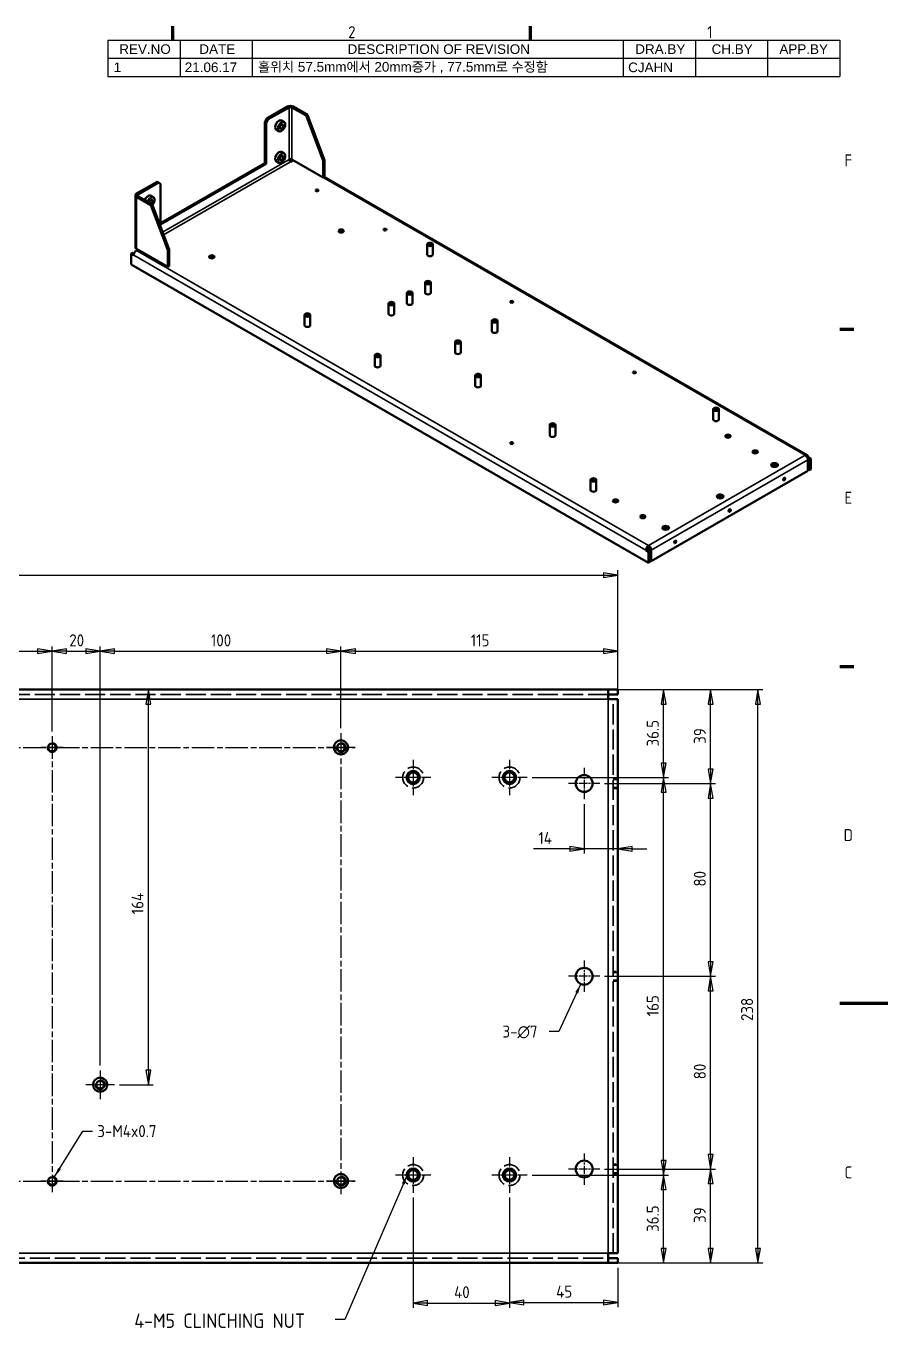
# Model space of a CAD drawing. Header units: millimetres. Extents: x 0 to 1188, y 0 to 840.
# Drawn here: x 830 to 1188, y 285 to 826 of the extents above; entities that cross this region are included whole.
import ezdxf

# ---------------------------------------------------------------- set-up
doc = ezdxf.new("R2010")
doc.units = ezdxf.units.MM
doc.header["$LTSCALE"] = 2
doc.linetypes.add('CHAIN', pattern=[0.3543, 0.2362, -0.0295, 0.0591, -0.0295])
doc.linetypes.add('DASHED', pattern=[0.2067, 0.1654, -0.0413])
doc.layers.get('0').update_dxf_attribs({"lineweight": 25})
for name, color, linetype, lineweight in [('가려진 것(ISO)', 5, 'DASHED', 35), ('가시적인 것(ISO)', 7, 'Continuous', 50), ('가시적인 좁은 것(ISO)', 1, 'Continuous', 35), ('경계(ISO)', 7, 'Continuous', 70), ('기호(ISO)', 7, 'Continuous', 25), ('중심 표식(ISO)', 1, 'Continuous', 25), ('중심선(ISO)', 1, 'Continuous', 25), ('치수(ISO)', 7, 'Continuous', 25)]:
    doc.layers.add(name, color=color, linetype=linetype, lineweight=lineweight)
doc.styles.add('ISO ProportionalPSTEK', font='isocp.shx')
doc.styles.add('주 문자 (JIS)', font='arial.ttf')
doc.dimstyles.new('PSTEK', dxfattribs={"dimscale": 2, "dimtxt": 2.5, "dimasz": 3, "dimexe": 1, "dimexo": 1, "dimgap": 1, "dimtad": 1, "dimrnd": 1e-08, "dimdsep": 46, "dimtxsty": 'ISO ProportionalPSTEK', "dimblk": 'Filled-1', "dimcen": 0.09, "dimdle": 10, "dimclrd": 3, "dimclre": 3, "dimclrt": 1, "dimadec": 1, "dimazin": 2, "dimtfac": 1, "dimtmove": 0, "dimatfit": 3, "dimfxl": 0, "dimtolj": 1, "dimlwd": -1, "dimlwe": -1, "dimarcsym": 0})
doc.dimstyles.new('PSTEK$7', dxfattribs={"dimscale": 2, "dimtxt": 2.5, "dimasz": 2, "dimexe": 1, "dimexo": 1, "dimgap": 1, "dimtad": 1, "dimrnd": 1e-08, "dimdsep": 46, "dimtxsty": 'ISO ProportionalPSTEK', "dimblk": 'Filled-1', "dimcen": 0.09, "dimdle": 10, "dimclrd": 3, "dimclre": 3, "dimclrt": 1, "dimadec": 1, "dimazin": 2, "dimtfac": 1, "dimtmove": 0, "dimatfit": 3, "dimfxl": 0, "dimtolj": 1, "dimlwd": -1, "dimlwe": -1, "dimarcsym": 0})

# ---------------------------------------------------------------- blocks, each defined once
blk = doc.blocks.new('경계 Default Border')
at = {"layer": '경계(ISO)'}
for p, q in [((445.5, 410), (445.5, 412.9)), ((519.75, 410), (519.75, 412.9)), ((584, 350), (586.9, 350)), ((584, 280), (586.9, 280))]:
    blk.add_line(p, q, dxfattribs=at)
at = {"layer": '경계(ISO)', "flags": 128}
blk.add_lwpolyline([(594, 210), (584, 210)], dxfattribs=at)
at = {"layer": '경계(ISO)', "color": 1, "char_height": 2.5, "attachment_point": 7, "style": 'ISO ProportionalPSTEK'}
for s, insert in [('2', (481.9, 410.38)), ('1', (556.45, 410.4)), ('F', (584.94, 383.75)), ('E', (584.94, 313.73)), ('D', (584.8, 243.73)), ('C', (584.94, 173.73))]:
    blk.add_mtext(s, dxfattribs=dict(at, insert=insert))
blk = doc.blocks.new('리비전 내역')
at = {"layer": '기호(ISO)'}
for p, q in [((432, 410), (584, 410)), ((432, 410), (432, 406.22)), ((447, 410), (447, 406.22)), ((462, 410), (462, 406.22)), ((539, 410), (539, 406.22)), ((554, 410), (554, 406.22)), ((569, 410), (569, 406.22)), ((584, 410), (584, 406.22)), ((432, 406.22), (584, 406.22)), ((432, 406.22), (432, 402.44)), ((447, 406.22), (447, 402.44)), ((462, 406.22), (462, 402.44)), ((539, 406.22), (539, 402.44)), ((554, 406.22), (554, 402.44)), ((569, 406.22), (569, 402.44)), ((584, 406.22), (584, 402.44)), ((432, 402.44), (584, 402.44))]:
    blk.add_line(p, q, dxfattribs=at)
at = {"layer": '기호(ISO)', "color": 7, "char_height": 2, "attachment_point": 7, "style": '주 문자 (JIS)'}
for s, insert in [('REV.NO', (434.37, 407.08)), ('DATE', (451, 407.11)), ('DESCRIPTION OF REVISION', (481.78, 407.08)), ('DRA.BY', (541.52, 407.11)), ('CH.BY', (557.38, 407.08)), ('APP.BY', (571.45, 407.11)), ('1', (433.21, 403.33)), ('21.06.17', (447.97, 403.31)), ('홀위치 57.5mm에서 20mm증가 , 77.5mm로 수정함', (463.16, 403.06)), ('CJAHN', (540.04, 403.3))]:
    blk.add_mtext(s, dxfattribs=dict(at, insert=insert))
blk = doc.blocks.new('Filled-1')
at = {"color": 0}
for p, q in [((0, 0), (-1, 0.167)), ((-1, 0.167), (-1, -0.167)), ((-1, 0), (0, 0)), ((-1, -0.167), (0, 0))]:
    blk.add_line(p, q, dxfattribs=at)
at = {"color": 0, "flags": 128}
blk.add_lwpolyline([(-1, -0.167), (0, 0)], dxfattribs=at)
at = {"color": 0}
blk.add_solid([(-1, -0.167), (0, 0), (-1, 0.167), (-1, -0.167)], dxfattribs=at)
blk = doc.blocks.new('*D20')
at = {"layer": 'Defpoints', "color": 0}
for p in [(840.82, 566.3), (840.82, 530.97), (743.12, 400.6)]:
    blk.add_point(p, dxfattribs=at)
at = {"layer": '치수(ISO)', "color": 3}
for p, q in [((743.12, 402.6), (743.12, 568.3)), ((840.82, 532.97), (840.82, 568.3)), ((749.12, 566.3), (834.82, 566.3))]:
    blk.add_line(p, q, dxfattribs=at)
at = {"layer": '치수(ISO)', "color": 3, "xscale": 6, "yscale": 6, "zscale": 6, "rotation": 180}
blk.add_blockref('Filled-1', (743.12, 566.3), dxfattribs=at)
at = {"layer": '치수(ISO)', "color": 3, "xscale": 6, "yscale": 6, "zscale": 6}
blk.add_blockref('Filled-1', (840.82, 566.3), dxfattribs=at)
at = {"layer": '치수(ISO)', "color": 1, "insert": (786.61, 573.3), "char_height": 5, "attachment_point": 1, "style": 'ISO ProportionalPSTEK'}
blk.add_mtext('\\A1;97.7', dxfattribs=at)
blk = doc.blocks.new('*D21')
at = {"layer": 'Defpoints', "color": 0}
for p in [(860.82, 566.3), (840.82, 530.97), (860.82, 392.3)]:
    blk.add_point(p, dxfattribs=at)
at = {"layer": '치수(ISO)', "color": 3}
for p, q in [((840.82, 532.97), (840.82, 568.3)), ((860.82, 394.3), (860.82, 568.3)), ((846.82, 566.3), (854.82, 566.3))]:
    blk.add_line(p, q, dxfattribs=at)
at = {"layer": '치수(ISO)', "color": 3, "xscale": 6, "yscale": 6, "zscale": 6, "rotation": 180}
blk.add_blockref('Filled-1', (840.82, 566.3), dxfattribs=at)
at = {"layer": '치수(ISO)', "color": 3, "xscale": 6, "yscale": 6, "zscale": 6}
blk.add_blockref('Filled-1', (860.82, 566.3), dxfattribs=at)
at = {"layer": '치수(ISO)', "color": 1, "insert": (848, 573.3), "char_height": 5, "attachment_point": 1, "style": 'ISO ProportionalPSTEK'}
blk.add_mtext('\\A1;20', dxfattribs=at)
blk = doc.blocks.new('*D22')
at = {"layer": 'Defpoints', "color": 0}
for p in [(960.82, 566.3), (960.82, 532.3), (860.82, 392.3)]:
    blk.add_point(p, dxfattribs=at)
at = {"layer": '치수(ISO)', "color": 3}
for p, q in [((860.82, 394.3), (860.82, 568.3)), ((960.82, 534.3), (960.82, 568.3)), ((866.82, 566.3), (954.82, 566.3))]:
    blk.add_line(p, q, dxfattribs=at)
at = {"layer": '치수(ISO)', "color": 3, "xscale": 6, "yscale": 6, "zscale": 6, "rotation": 180}
blk.add_blockref('Filled-1', (860.82, 566.3), dxfattribs=at)
at = {"layer": '치수(ISO)', "color": 3, "xscale": 6, "yscale": 6, "zscale": 6}
blk.add_blockref('Filled-1', (960.82, 566.3), dxfattribs=at)
at = {"layer": '치수(ISO)', "color": 1, "insert": (906.82, 573.3), "char_height": 5, "attachment_point": 1, "style": 'ISO ProportionalPSTEK'}
blk.add_mtext('\\A1;100', dxfattribs=at)
blk = doc.blocks.new('*D23')
at = {"layer": 'Defpoints', "color": 0}
for p in [(1075.82, 566.3), (1075.82, 550.35), (960.82, 532.3)]:
    blk.add_point(p, dxfattribs=at)
at = {"layer": '치수(ISO)', "color": 3}
for p, q in [((960.82, 534.3), (960.82, 568.3)), ((1075.82, 552.35), (1075.82, 568.3)), ((966.82, 566.3), (1069.82, 566.3))]:
    blk.add_line(p, q, dxfattribs=at)
at = {"layer": '치수(ISO)', "color": 3, "xscale": 6, "yscale": 6, "zscale": 6, "rotation": 180}
blk.add_blockref('Filled-1', (960.82, 566.3), dxfattribs=at)
at = {"layer": '치수(ISO)', "color": 3, "xscale": 6, "yscale": 6, "zscale": 6}
blk.add_blockref('Filled-1', (1075.82, 566.3), dxfattribs=at)
at = {"layer": '치수(ISO)', "color": 1, "insert": (1014.71, 573.3), "char_height": 5, "attachment_point": 1, "style": 'ISO ProportionalPSTEK'}
blk.add_mtext('\\A1;115', dxfattribs=at)
blk = doc.blocks.new('*D24')
at = {"layer": 'Defpoints', "color": 0}
for p in [(1038.17, 348.85), (1094.82, 348.85), (1071.82, 312.35)]:
    blk.add_point(p, dxfattribs=at)
at = {"layer": '치수(ISO)', "color": 3}
for p, q in [((1040.17, 348.85), (1096.82, 348.85)), ((1094.82, 318.35), (1094.82, 342.85)), ((1073.82, 312.35), (1096.82, 312.35))]:
    blk.add_line(p, q, dxfattribs=at)
at = {"layer": '치수(ISO)', "color": 3, "xscale": 6, "yscale": 6, "zscale": 6}
for p, rotation in [((1094.82, 348.85), 90), ((1094.82, 312.35), 270)]:
    blk.add_blockref('Filled-1', p, dxfattribs=dict(at, rotation=rotation))
at = {"layer": '치수(ISO)', "color": 1, "insert": (1087.82, 325.25), "char_height": 5, "attachment_point": 1, "rotation": 90, "style": 'ISO ProportionalPSTEK'}
blk.add_mtext('\\A1;36.5', dxfattribs=at)
blk = doc.blocks.new('*D25')
at = {"layer": 'Defpoints', "color": 0}
for p in [(1038.17, 513.85), (1094.82, 513.85), (1038.17, 348.85)]:
    blk.add_point(p, dxfattribs=at)
at = {"layer": '치수(ISO)', "color": 3}
for p, q in [((1040.17, 513.85), (1096.82, 513.85)), ((1094.82, 354.85), (1094.82, 507.85)), ((1040.17, 348.85), (1096.82, 348.85))]:
    blk.add_line(p, q, dxfattribs=at)
at = {"layer": '치수(ISO)', "color": 3, "xscale": 6, "yscale": 6, "zscale": 6}
for p, rotation in [((1094.82, 513.85), 90), ((1094.82, 348.85), 270)]:
    blk.add_blockref('Filled-1', p, dxfattribs=dict(at, rotation=rotation))
at = {"layer": '치수(ISO)', "color": 1, "insert": (1087.82, 414.75), "char_height": 5, "attachment_point": 1, "rotation": 90, "style": 'ISO ProportionalPSTEK'}
blk.add_mtext('\\A1;165', dxfattribs=at)
blk = doc.blocks.new('*D26')
at = {"layer": 'Defpoints', "color": 0}
for p in [(1071.82, 550.35), (1094.82, 550.35), (1038.17, 513.85)]:
    blk.add_point(p, dxfattribs=at)
at = {"layer": '치수(ISO)', "color": 3}
for p, q in [((1073.82, 550.35), (1096.82, 550.35)), ((1094.82, 519.85), (1094.82, 544.35)), ((1040.17, 513.85), (1096.82, 513.85))]:
    blk.add_line(p, q, dxfattribs=at)
at = {"layer": '치수(ISO)', "color": 3, "xscale": 6, "yscale": 6, "zscale": 6}
for p, rotation in [((1094.82, 550.35), 90), ((1094.82, 513.85), 270)]:
    blk.add_blockref('Filled-1', p, dxfattribs=dict(at, rotation=rotation))
at = {"layer": '치수(ISO)', "color": 1, "insert": (1087.82, 526.75), "char_height": 5, "attachment_point": 1, "rotation": 90, "style": 'ISO ProportionalPSTEK'}
blk.add_mtext('\\A1;36.5', dxfattribs=at)
blk = doc.blocks.new('*D33')
at = {"layer": 'Defpoints', "color": 0}
for p in [(1030.82, 341.5), (1075.82, 312.35), (1075.82, 295.95)]:
    blk.add_point(p, dxfattribs=at)
at = {"layer": '치수(ISO)', "color": 3}
for p, q in [((1030.82, 339.5), (1030.82, 293.95)), ((1075.82, 310.35), (1075.82, 293.95)), ((1036.82, 295.95), (1069.82, 295.95))]:
    blk.add_line(p, q, dxfattribs=at)
at = {"layer": '치수(ISO)', "color": 3, "xscale": 6, "yscale": 6, "zscale": 6, "rotation": 180}
blk.add_blockref('Filled-1', (1030.82, 295.95), dxfattribs=at)
at = {"layer": '치수(ISO)', "color": 3, "xscale": 6, "yscale": 6, "zscale": 6}
blk.add_blockref('Filled-1', (1075.82, 295.95), dxfattribs=at)
at = {"layer": '치수(ISO)', "color": 1, "insert": (1050.21, 302.95), "char_height": 5, "attachment_point": 1, "style": 'ISO ProportionalPSTEK'}
blk.add_mtext('\\A1;45', dxfattribs=at)
blk = doc.blocks.new('*D34')
at = {"layer": 'Defpoints', "color": 0}
for p in [(990.82, 341.5), (1030.82, 341.5), (1030.82, 295.73)]:
    blk.add_point(p, dxfattribs=at)
at = {"layer": '치수(ISO)', "color": 3}
for p, q in [((990.82, 339.5), (990.82, 293.73)), ((1030.82, 339.5), (1030.82, 293.73)), ((996.82, 295.73), (1024.82, 295.73))]:
    blk.add_line(p, q, dxfattribs=at)
at = {"layer": '치수(ISO)', "color": 3, "xscale": 6, "yscale": 6, "zscale": 6, "rotation": 180}
blk.add_blockref('Filled-1', (990.82, 295.73), dxfattribs=at)
at = {"layer": '치수(ISO)', "color": 3, "xscale": 6, "yscale": 6, "zscale": 6}
blk.add_blockref('Filled-1', (1030.82, 295.73), dxfattribs=at)
at = {"layer": '치수(ISO)', "color": 1, "insert": (1007.82, 302.73), "char_height": 5, "attachment_point": 1, "style": 'ISO ProportionalPSTEK'}
blk.add_mtext('\\A1;40', dxfattribs=at)
blk = doc.blocks.new('*D46')
at = {"layer": 'Defpoints', "color": 0}
for p in [(867.98, 550.35), (880.82, 550.35), (866.77, 386.35)]:
    blk.add_point(p, dxfattribs=at)
at = {"layer": '치수(ISO)', "color": 3}
for p, q in [((880.82, 392.35), (880.82, 544.35)), ((868.77, 386.35), (882.82, 386.35))]:
    blk.add_line(p, q, dxfattribs=at)
at = {"layer": '치수(ISO)', "color": 3, "xscale": 6, "yscale": 6, "zscale": 6}
for p, rotation in [((880.82, 550.35), 90), ((880.82, 386.35), 270)]:
    blk.add_blockref('Filled-1', p, dxfattribs=dict(at, rotation=rotation))
at = {"layer": '치수(ISO)', "color": 1, "insert": (873.82, 457.1), "char_height": 5, "attachment_point": 1, "rotation": 90, "style": 'ISO ProportionalPSTEK'}
blk.add_mtext('\\A1;164', dxfattribs=at)
blk = doc.blocks.new('*D48')
at = {"layer": 'Defpoints', "color": 0}
for p in [(1075.82, 597.89), (315.82, 550.35), (1075.82, 548.35)]:
    blk.add_point(p, dxfattribs=at)
at = {"layer": '치수(ISO)', "color": 3}
for p, q in [((315.82, 552.35), (315.82, 599.89)), ((1075.82, 550.35), (1075.82, 599.89)), ((321.82, 597.89), (1069.82, 597.89))]:
    blk.add_line(p, q, dxfattribs=at)
at = {"layer": '치수(ISO)', "color": 3, "xscale": 6, "yscale": 6, "zscale": 6, "rotation": 180}
blk.add_blockref('Filled-1', (315.82, 597.89), dxfattribs=at)
at = {"layer": '치수(ISO)', "color": 3, "xscale": 6, "yscale": 6, "zscale": 6}
blk.add_blockref('Filled-1', (1075.82, 597.89), dxfattribs=at)
at = {"layer": '치수(ISO)', "color": 1, "insert": (611.32, 604.89), "char_height": 5, "attachment_point": 1, "style": 'ISO ProportionalPSTEK'}
blk.add_mtext('\\A1;760', dxfattribs=at)
blk = doc.blocks.new('*D49')
at = {"layer": 'Defpoints', "color": 0}
for p in [(1071.82, 550.35), (1133.99, 550.35), (1071.82, 312.35)]:
    blk.add_point(p, dxfattribs=at)
at = {"layer": '치수(ISO)', "color": 3}
for p, q in [((1073.82, 550.35), (1135.99, 550.35)), ((1133.99, 318.35), (1133.99, 544.35)), ((1073.82, 312.35), (1135.99, 312.35))]:
    blk.add_line(p, q, dxfattribs=at)
at = {"layer": '치수(ISO)', "color": 3, "xscale": 6, "yscale": 6, "zscale": 6}
for p, rotation in [((1133.99, 550.35), 90), ((1133.99, 312.35), 270)]:
    blk.add_blockref('Filled-1', p, dxfattribs=dict(at, rotation=rotation))
at = {"layer": '치수(ISO)', "color": 1, "insert": (1126.99, 412.79), "char_height": 5, "attachment_point": 1, "rotation": 90, "style": 'ISO ProportionalPSTEK'}
blk.add_mtext('\\A1;238', dxfattribs=at)
blk = doc.blocks.new('*D57')
at = {"layer": 'Defpoints', "color": 0}
for p in [(1071.82, 550.35), (1114.36, 550.35), (1068.32, 511.35)]:
    blk.add_point(p, dxfattribs=at)
at = {"layer": '치수(ISO)', "color": 3}
for p, q in [((1073.82, 550.35), (1116.36, 550.35)), ((1114.36, 517.35), (1114.36, 544.35)), ((1070.32, 511.35), (1116.36, 511.35))]:
    blk.add_line(p, q, dxfattribs=at)
at = {"layer": '치수(ISO)', "color": 3, "xscale": 6, "yscale": 6, "zscale": 6}
for p, rotation in [((1114.36, 550.35), 90), ((1114.36, 511.35), 270)]:
    blk.add_blockref('Filled-1', p, dxfattribs=dict(at, rotation=rotation))
at = {"layer": '치수(ISO)', "color": 1, "insert": (1107.36, 527.87), "char_height": 5, "attachment_point": 1, "rotation": 90, "style": 'ISO ProportionalPSTEK'}
blk.add_mtext('\\A1;39', dxfattribs=at)
blk = doc.blocks.new('*D58')
at = {"layer": 'Defpoints', "color": 0}
for p in [(1068.32, 511.35), (1114.36, 511.35), (1068.32, 431.35)]:
    blk.add_point(p, dxfattribs=at)
at = {"layer": '치수(ISO)', "color": 3}
for p, q in [((1070.32, 511.35), (1116.36, 511.35)), ((1114.36, 437.35), (1114.36, 505.35)), ((1070.32, 431.35), (1116.36, 431.35))]:
    blk.add_line(p, q, dxfattribs=at)
at = {"layer": '치수(ISO)', "color": 3, "xscale": 6, "yscale": 6, "zscale": 6}
for p, rotation in [((1114.36, 511.35), 90), ((1114.36, 431.35), 270)]:
    blk.add_blockref('Filled-1', p, dxfattribs=dict(at, rotation=rotation))
at = {"layer": '치수(ISO)', "color": 1, "insert": (1107.36, 468.6), "char_height": 5, "attachment_point": 1, "rotation": 90, "style": 'ISO ProportionalPSTEK'}
blk.add_mtext('\\A1;80', dxfattribs=at)
blk = doc.blocks.new('*D59')
at = {"layer": 'Defpoints', "color": 0}
for p in [(1068.32, 431.35), (1114.36, 431.35), (1068.32, 351.35)]:
    blk.add_point(p, dxfattribs=at)
at = {"layer": '치수(ISO)', "color": 3}
for p, q in [((1070.32, 431.35), (1116.36, 431.35)), ((1114.36, 357.35), (1114.36, 425.35)), ((1070.32, 351.35), (1116.36, 351.35))]:
    blk.add_line(p, q, dxfattribs=at)
at = {"layer": '치수(ISO)', "color": 3, "xscale": 6, "yscale": 6, "zscale": 6}
for p, rotation in [((1114.36, 431.35), 90), ((1114.36, 351.35), 270)]:
    blk.add_blockref('Filled-1', p, dxfattribs=dict(at, rotation=rotation))
at = {"layer": '치수(ISO)', "color": 1, "insert": (1107.36, 388.6), "char_height": 5, "attachment_point": 1, "rotation": 90, "style": 'ISO ProportionalPSTEK'}
blk.add_mtext('\\A1;80', dxfattribs=at)
blk = doc.blocks.new('*D60')
at = {"layer": 'Defpoints', "color": 0}
for p in [(1068.32, 351.35), (1114.36, 351.35), (1071.82, 312.35)]:
    blk.add_point(p, dxfattribs=at)
at = {"layer": '치수(ISO)', "color": 3}
for p, q in [((1070.32, 351.35), (1116.36, 351.35)), ((1114.36, 318.35), (1114.36, 345.35)), ((1073.82, 312.35), (1116.36, 312.35))]:
    blk.add_line(p, q, dxfattribs=at)
at = {"layer": '치수(ISO)', "color": 3, "xscale": 6, "yscale": 6, "zscale": 6}
for p, rotation in [((1114.36, 351.35), 90), ((1114.36, 312.35), 270)]:
    blk.add_blockref('Filled-1', p, dxfattribs=dict(at, rotation=rotation))
at = {"layer": '치수(ISO)', "color": 1, "insert": (1107.36, 328.98), "char_height": 5, "attachment_point": 1, "rotation": 90, "style": 'ISO ProportionalPSTEK'}
blk.add_mtext('\\A1;39', dxfattribs=at)
blk = doc.blocks.new('*D61')
at = {"layer": 'Defpoints', "color": 0}
for p in [(1061.82, 504.85), (1075.82, 484.26), (1075.82, 479.85)]:
    blk.add_point(p, dxfattribs=at)
at = {"layer": '치수(ISO)', "color": 3}
for p, q in [((1061.82, 502.85), (1061.82, 482.26)), ((1055.82, 484.26), (1040.82, 484.26)), ((1075.82, 484.26), (1061.82, 484.26)), ((1081.82, 484.26), (1087.82, 484.26))]:
    blk.add_line(p, q, dxfattribs=at)
at = {"layer": '치수(ISO)', "color": 3, "xscale": 6, "yscale": 6, "zscale": 6}
blk.add_blockref('Filled-1', (1061.82, 484.26), dxfattribs=at)
at = {"layer": '치수(ISO)', "color": 3, "xscale": 6, "yscale": 6, "zscale": 6, "rotation": 180}
blk.add_blockref('Filled-1', (1075.82, 484.26), dxfattribs=at)
at = {"layer": '치수(ISO)', "color": 1, "insert": (1042.82, 491.26), "char_height": 5, "attachment_point": 1, "style": 'ISO ProportionalPSTEK'}
blk.add_mtext('\\A1;14', dxfattribs=at)

msp = doc.modelspace()

# ---------------------------------------------------------------- linework, layer by layer
at = {"layer": '가려진 것(ISO)', "ltscale": 25.264742}
for p, q in [((1071.817, 548.354), (319.817, 548.354)), ((319.817, 314.354), (1071.817, 314.354))]:
    msp.add_line(p, q, dxfattribs=at)
at = {"layer": '가려진 것(ISO)', "ltscale": 25.289177}
msp.add_line((1073.817, 316.354), (1073.817, 546.354), dxfattribs=at)
at = {"layer": '가려진 것(ISO)', "ltscale": 1.904597}
for p, q in [((1075.817, 513.354), (1073.817, 513.354)), ((1073.817, 512.975), (1075.817, 512.975)), ((1073.817, 509.733), (1075.817, 509.733)), ((1073.817, 509.354), (1075.817, 509.354)), ((1075.817, 433.354), (1073.817, 433.354)), ((1073.817, 432.975), (1075.817, 432.975)), ((1073.817, 429.733), (1075.817, 429.733)), ((1073.817, 429.354), (1075.817, 429.354)), ((1075.817, 353.354), (1073.817, 353.354)), ((1073.817, 352.975), (1075.817, 352.975)), ((1073.817, 349.733), (1075.817, 349.733)), ((1073.817, 349.354), (1075.817, 349.354))]:
    msp.add_line(p, q, dxfattribs=at)
at = {"layer": '가려진 것(ISO)', "ltscale": 22.038265}
for centre in [(990.817, 513.854), (1030.817, 513.854), (990.817, 348.854), (1030.817, 348.854)]:
    msp.add_circle(centre, 4.35, dxfattribs=at)
at = {"layer": '가시적인 것(ISO)'}
for p, q in [((938.679, 792.377), (930.052, 787.409)), ((939.244, 792.051), (930.618, 787.084)), ((946.315, 788.631), (940.376, 792.051)), ((946.881, 788.957), (940.941, 792.377)), ((930.052, 787.409), (929.204, 785.94)), ((929.204, 785.94), (929.769, 785.614)), ((929.204, 768.935), (929.204, 785.94)), ((929.769, 785.614), (930.618, 787.084)), ((929.769, 785.614), (929.769, 768.609)), ((930.618, 787.084), (930.052, 787.409)), ((936.1, 786.609), (937.231, 785.958)), ((946.315, 788.631), (946.881, 788.957)), ((953.387, 769.843), (946.315, 788.631)), ((946.881, 788.957), (953.952, 770.169)), ((933.904, 782.797), (935.035, 782.145)), ((936.1, 773.529), (937.231, 772.877)), ((885.929, 744.014), (929.204, 768.935)), ((929.769, 768.609), (885.929, 743.363)), ((929.204, 768.935), (929.769, 768.609)), ((933.904, 769.716), (935.035, 769.064)), ((940.941, 770.14), (939.81, 769.488)), ((953.387, 762.976), (940.376, 770.468)), ((953.952, 770.169), (953.387, 769.843)), ((953.387, 762.976), (953.387, 769.843)), ((953.952, 763.302), (953.952, 770.169)), ((953.387, 762.976), (953.952, 763.302)), ((1154.438, 647.734), (953.852, 763.244)), ((884.514, 761.186), (875.888, 756.218)), ((885.08, 760.86), (876.453, 755.892)), ((884.514, 761.186), (885.08, 760.86)), ((885.08, 760.86), (885.929, 760.368)), ((885.929, 743.363), (885.929, 760.368)), ((875.419, 733.983), (875.419, 755.567)), ((875.888, 754.915), (881.827, 751.495)), ((882.393, 751.821), (876.453, 755.241)), ((881.794, 755.337), (882.925, 754.685)), ((881.827, 751.495), (882.393, 751.821)), ((888.898, 732.707), (881.827, 751.495)), ((882.393, 751.821), (889.464, 733.033)), ((996.613, 730.886), (996.613, 735.138)), ((998.973, 730.886), (998.973, 735.138)), ((873.625, 731.37), (874.191, 731.696)), ((874.756, 730.718), (873.625, 731.37)), ((873.625, 726.792), (873.625, 731.37)), ((874.191, 731.696), (874.856, 731.312)), ((888.898, 725.84), (875.888, 733.332)), ((876.456, 733.005), (875.888, 732.678)), ((889.464, 733.033), (888.898, 732.707)), ((888.898, 732.707), (888.898, 725.84)), ((889.464, 733.033), (889.464, 726.165)), ((1088.585, 603.004), (873.625, 726.792)), ((889.464, 726.165), (888.898, 725.84)), ((995.764, 715.087), (995.764, 719.338)), ((998.124, 715.087), (998.124, 719.338)), ((988.17, 710.714), (988.17, 714.965)), ((990.53, 710.714), (990.53, 714.965)), ((980.576, 706.34), (980.576, 710.592)), ((982.936, 706.34), (982.936, 710.592)), ((945.701, 701.568), (945.701, 705.819)), ((948.061, 701.568), (948.061, 705.819)), ((1023.483, 699.125), (1023.483, 703.376)), ((1025.843, 699.125), (1025.843, 703.376)), ((1008.209, 690.33), (1008.209, 694.581)), ((1010.569, 690.33), (1010.569, 694.581)), ((974.834, 684.792), (974.834, 689.043)), ((977.194, 684.792), (977.194, 689.043)), ((1016.582, 676.485), (1016.582, 680.736)), ((1018.942, 676.485), (1018.942, 680.736)), ((1115.407, 662.477), (1115.407, 666.729)), ((1117.767, 662.477), (1117.767, 666.729)), ((1047.525, 655.962), (1047.525, 660.213)), ((1049.885, 655.962), (1049.885, 660.213)), ((1154.441, 646.809), (1154.771, 646.999)), ((1155.336, 646.022), (1154.62, 646.434)), ((1154.771, 646.999), (1155.902, 646.347)), ((1154.771, 645.696), (1154.771, 641.118)), ((1155.902, 646.347), (1155.336, 646.022)), ((1155.336, 641.443), (1155.336, 646.022)), ((1155.902, 646.347), (1155.902, 641.769)), ((1154.771, 641.118), (1089.717, 603.656)), ((1154.771, 641.769), (1155.336, 641.443)), ((1155.902, 641.769), (1155.336, 641.443)), ((1064.495, 633.159), (1064.495, 637.411)), ((1066.855, 633.159), (1066.855, 637.411)), ((1088.02, 608.56), (1087.454, 608.234)), ((1088.585, 607.582), (1087.454, 608.234)), ((1088.02, 608.56), (1089.151, 607.908)), ((1088.585, 609.539), (1088.585, 610.193)), ((1089.151, 607.908), (1088.585, 607.582)), ((1088.585, 603.004), (1088.585, 607.582)), ((1089.151, 607.908), (1089.151, 608.56)), ((1089.151, 607.908), (1089.151, 603.33)), ((1089.717, 603.656), (1089.717, 608.234)), ((1089.151, 603.33), (1088.585, 603.004)), ((1089.151, 603.981), (1089.717, 603.656)), ((319.817, 550.354), (1071.817, 550.354)), ((1071.817, 550.354), (1075.817, 550.354)), ((1071.817, 550.354), (1071.817, 546.354)), ((1075.817, 548.354), (1071.817, 548.354)), ((1075.817, 546.354), (1071.817, 546.354)), ((1075.817, 550.354), (1075.817, 548.354)), ((1075.817, 546.354), (1075.817, 316.354)), ((1071.817, 316.354), (1075.817, 316.354)), ((1071.817, 316.354), (1071.817, 312.354)), ((1071.817, 314.354), (1075.817, 314.354)), ((1075.817, 314.354), (1075.817, 312.354)), ((1071.817, 312.354), (319.817, 312.354)), ((1075.817, 312.354), (1071.817, 312.354))]:
    msp.add_line(p, q, dxfattribs=at)
for centre, radius in [((840.817, 526.354), 1.621), ((960.817, 526.354), 2.95), ((960.817, 526.354), 1.621), ((990.817, 513.854), 2.75), ((990.817, 513.854), 2.067), ((1030.817, 513.854), 2.75), ((1030.817, 513.854), 2.067), ((1061.817, 511.354), 3.5), ((1061.817, 431.354), 3.5), ((860.817, 386.354), 2.95), ((860.817, 386.354), 1.621), ((990.817, 348.854), 2.75), ((1030.817, 348.854), 2.75), ((1061.817, 351.354), 3.5), ((840.817, 346.354), 1.621), ((960.817, 346.354), 2.95), ((960.817, 346.354), 1.621), ((990.817, 348.854), 2.067), ((1030.817, 348.854), 2.067)]:
    msp.add_circle(centre, radius, dxfattribs=at)
for centre, major_axis, ratio, start_param, end_param in [((939.81, 791.726), (-1.6, 0), 0.5758617, 3.9269908, 5.4977871), ((939.81, 791.726), (-0.8, 0), 0.5758617, 3.9269908, 5.4977871), ((935.002, 784.703), (-1.098, -1.906), 0.5780931, 3.1415927, 6.2831853), ((935.002, 771.622), (-1.098, -1.906), 0.5780931, 3.1415927, 6.2831853), ((939.81, 770.142), (-0.8, 0), 0.5758617, 3.9269908, 5.4977871), ((939.81, 770.142), (-0.399, 0.693), 0.5780931, 0.7873319, 2.3581282), ((940.941, 768.832), (-0.798, -1.387), 0.5780931, 3.9231178, 3.9250571), ((950.841, 756.944), (-0.648, 0), 0.5758617, 4.2087112, 5.2160668), ((877.019, 755.567), (-1.6, 0), 0.5758617, 5.4977871, 7.0685835), ((877.019, 755.567), (-0.8, 0), 0.5758617, 5.4977871, 7.0685835), ((880.696, 753.43), (1.098, 1.906), 0.5780931, 0, 1.8226234), ((881.827, 752.779), (1.098, 1.906), 0.5780931, 4.3706766, 8.1058087), ((881.827, 752.779), (0.491, 0.852), 0.5780931, 4.1210949, 8.4452757), ((960.882, 740.086), (-1.1, 0), 0.5758617, 3.6840618, 5.7407162), ((979.125, 740.656), (-0.648, 0), 0.5758617, 4.2087112, 5.2160668), ((875.888, 731.37), (-0.798, -1.387), 0.5780931, 3.9250571, 5.4958534), ((877.019, 733.983), (-1.6, 0), 0.5758617, 0, 0.7853982), ((907.142, 729.336), (-1.1, 0), 0.5758617, 3.6840618, 5.7407162), ((997.793, 730.886), (1.18, 0), 0.5758617, 3.1415927, 6.2831853), ((996.944, 715.087), (1.18, 0), 0.5758617, 3.1415927, 6.2831853), ((989.35, 710.714), (1.18, 0), 0.5758617, 3.1415927, 6.2831853), ((1031.734, 710.687), (-0.648, 0), 0.5758617, 4.2087112, 5.2160668), ((981.756, 706.34), (1.18, 0), 0.5758617, 3.1415927, 6.2831853), ((946.881, 701.568), (1.18, 0), 0.5758617, 3.1415927, 6.2831853), ((1024.663, 699.125), (1.18, 0), 0.5758617, 3.1415927, 6.2831853), ((1009.389, 690.33), (1.18, 0), 0.5758617, 3.1415927, 6.2831853), ((976.014, 684.792), (1.18, 0), 0.5758617, 3.1415927, 6.2831853), ((1082.646, 681.369), (-0.648, 0), 0.5758617, 4.2087112, 5.2160668), ((1017.762, 676.485), (1.18, 0), 0.5758617, 3.1415927, 6.2831853), ((1116.587, 662.477), (1.18, 0), 0.5758617, 3.1415927, 6.2831853), ((1048.705, 655.962), (1.18, 0), 0.5758617, 3.1415927, 6.2831853), ((1121.537, 654.901), (-1.1, 0), 0.5758617, 3.6840618, 5.7407162), ((1121.537, 654.901), (0.827, 0), 0.5758617, 0.418676, 2.7229167), ((1031.734, 652.051), (-0.648, 0), 0.5758617, 4.2087112, 5.2160668), ((1132.85, 648.386), (-1.1, 0), 0.5758617, 3.6840618, 5.7407162), ((1132.85, 648.386), (0.827, 0), 0.5758617, 0.418676, 2.7229167), ((1140.911, 642.929), (-1.4, 0), 0.5758617, 3.559257, 5.8655209), ((1153.639, 646.347), (0.798, 1.387), 0.5780931, 5.4958534, 7.0666498), ((1153.639, 646.347), (0.798, -1.387), 0.5780931, 0.7873319, 2.3581282), ((1144.305, 638.032), (0.324, 0.562), 0.5780931, 4.1983195, 5.2264585), ((1065.675, 633.159), (1.18, 0), 0.5758617, 3.1415927, 6.2831853), ((1074.868, 628.026), (-1.1, 0), 0.5758617, 3.6840618, 5.7407162), ((1074.868, 628.026), (0.827, 0), 0.5758617, 0.418676, 2.7229167), ((1118.284, 629.899), (-1.4, 0), 0.5758617, 3.559257, 5.8655209), ((1086.181, 621.511), (-1.1, 0), 0.5758617, 3.6840618, 5.7407162), ((1086.181, 621.511), (0.827, 0), 0.5758617, 0.418676, 2.7229167), ((1121.678, 625.001), (0.324, 0.562), 0.5780931, 4.1983195, 5.2264585), ((1095.656, 616.869), (-1.4, 0), 0.5758617, 3.559257, 5.8655209), ((1099.051, 611.971), (0.324, 0.562), 0.5780931, 4.1983195, 5.2264585), ((1088.585, 608.885), (0.798, 1.387), 0.5780931, 0.7834645, 2.3542608), ((1088.585, 608.885), (-0.399, -0.693), 0.5780931, 3.9250571, 5.4958534), ((1088.585, 608.885), (-0.798, 1.387), 0.5780931, 3.9289245, 5.4997209), ((1088.585, 608.885), (-0.399, 0.693), 0.5780931, 3.9289245, 5.4997209)]:
    msp.add_ellipse(centre, major_axis=major_axis, ratio=ratio, start_param=start_param, end_param=end_param, dxfattribs=at)
for centre, major_axis, ratio in [((936.133, 784.051), (-1.098, -1.906), 0.5780931), ((936.133, 784.051), (-0.491, -0.852), 0.5780931), ((936.133, 770.971), (-1.098, -1.906), 0.5780931), ((936.133, 770.971), (-0.491, -0.852), 0.5780931), ((950.841, 757.598), (-0.648, 0), 0.5758617), ((960.882, 740.74), (-1.1, 0), 0.5758617), ((979.125, 741.31), (-0.648, 0), 0.5758617), ((997.793, 735.138), (-1.18, 0), 0.5758617), ((997.793, 735.138), (-0.648, 0), 0.5758617), ((907.142, 729.99), (-1.1, 0), 0.5758617), ((996.944, 719.338), (-1.18, 0), 0.5758617), ((996.944, 719.338), (-0.648, 0), 0.5758617), ((989.35, 714.965), (-1.18, 0), 0.5758617), ((989.35, 714.965), (-0.648, 0), 0.5758617), ((981.756, 710.592), (-1.18, 0), 0.5758617), ((981.756, 710.592), (-0.648, 0), 0.5758617), ((1031.734, 711.341), (-0.648, 0), 0.5758617), ((946.881, 705.819), (-1.18, 0), 0.5758617), ((946.881, 705.819), (-0.648, 0), 0.5758617), ((1024.663, 703.376), (-1.18, 0), 0.5758617), ((1024.663, 703.376), (-0.648, 0), 0.5758617), ((1009.389, 694.581), (-1.18, 0), 0.5758617), ((1009.389, 694.581), (-0.648, 0), 0.5758617), ((976.014, 689.043), (-1.18, 0), 0.5758617), ((976.014, 689.043), (-0.648, 0), 0.5758617), ((1017.762, 680.736), (-1.18, 0), 0.5758617), ((1017.762, 680.736), (-0.648, 0), 0.5758617), ((1082.646, 682.023), (-0.648, 0), 0.5758617), ((1116.587, 666.729), (-1.18, 0), 0.5758617), ((1116.587, 666.729), (-0.648, 0), 0.5758617), ((1048.705, 660.213), (-1.18, 0), 0.5758617), ((1048.705, 660.213), (-0.648, 0), 0.5758617), ((1121.537, 655.555), (-1.1, 0), 0.5758617), ((1031.734, 652.705), (-0.648, 0), 0.5758617), ((1132.85, 649.04), (-1.1, 0), 0.5758617), ((1140.911, 643.583), (-1.4, 0), 0.5758617), ((1065.675, 637.411), (-1.18, 0), 0.5758617), ((1065.675, 637.411), (-0.648, 0), 0.5758617), ((1144.871, 637.706), (-0.324, -0.562), 0.5780931), ((1074.868, 628.68), (-1.1, 0), 0.5758617), ((1118.284, 630.553), (-1.4, 0), 0.5758617), ((1086.181, 622.165), (-1.1, 0), 0.5758617), ((1122.244, 624.676), (-0.324, -0.562), 0.5780931), ((1095.656, 617.523), (-1.4, 0), 0.5758617), ((1099.616, 611.645), (-0.324, -0.562), 0.5780931)]:
    msp.add_ellipse(centre, major_axis=major_axis, ratio=ratio, dxfattribs=at)
at = {"layer": '가시적인 좁은 것(ISO)'}
for p, q in [((939.244, 770.468), (939.244, 792.051)), ((940.376, 792.051), (940.376, 770.468)), ((886.752, 740.24), (939.244, 770.468)), ((939.81, 769.488), (887.156, 739.167)), ((1153.639, 647.655), (940.941, 770.14)), ((875.888, 754.915), (875.888, 733.332)), ((876.453, 755.892), (876.453, 755.241)), ((1087.454, 608.234), (874.756, 730.718)), ((875.888, 732.678), (1088.585, 610.193)), ((1088.585, 610.193), (1153.639, 647.655)), ((1154.771, 645.696), (1089.717, 608.234)), ((1089.717, 608.234), (1089.151, 608.56)), ((1071.817, 546.354), (365.817, 546.354)), ((1071.817, 316.354), (1071.817, 546.354)), ((365.817, 316.354), (1071.817, 316.354))]:
    msp.add_line(p, q, dxfattribs=at)
for centre, radius, start, end in [((840.817, 526.354), 2, 170, 80), ((960.817, 526.354), 2, 170, 80), ((990.817, 513.854), 2.5, 100, 10), ((1030.817, 513.854), 2.5, 100, 10), ((860.817, 386.354), 2, 170, 80), ((990.817, 348.854), 2.5, 100, 10), ((1030.817, 348.854), 2.5, 100, 10), ((840.817, 346.354), 2, 170, 80), ((960.817, 346.354), 2, 170, 80)]:
    msp.add_arc(centre, radius, start, end, dxfattribs=at)
at = {"layer": '중심 표식(ISO)', "linetype": 'CHAIN', "ltscale": 5.134789}
for p, q in [((845.438, 526.354), (836.196, 526.354)), ((845.438, 346.354), (836.196, 346.354))]:
    msp.add_line(p, q, dxfattribs=at)
at = {"layer": '중심 표식(ISO)', "linetype": 'CHAIN', "ltscale": 6.611584}
for p, q in [((966.767, 526.354), (954.867, 526.354)), ((860.817, 392.304), (860.817, 380.404)), ((866.767, 386.354), (854.867, 386.354)), ((966.767, 346.354), (954.867, 346.354))]:
    msp.add_line(p, q, dxfattribs=at)
at = {"layer": '중심 표식(ISO)', "linetype": 'CHAIN', "ltscale": 8.167274}
for p, q in [((990.817, 521.204), (990.817, 506.504)), ((1030.817, 521.204), (1030.817, 506.504)), ((998.167, 513.854), (983.467, 513.854)), ((1038.167, 513.854), (1023.467, 513.854)), ((990.817, 356.204), (990.817, 341.504)), ((1030.817, 356.204), (1030.817, 341.504)), ((998.167, 348.854), (983.467, 348.854)), ((1038.167, 348.854), (1023.467, 348.854))]:
    msp.add_line(p, q, dxfattribs=at)
at = {"layer": '중심 표식(ISO)', "linetype": 'CHAIN', "ltscale": 7.222748}
for p, q in [((1061.817, 517.854), (1061.817, 504.854)), ((1068.317, 511.354), (1055.317, 511.354)), ((1061.817, 437.854), (1061.817, 424.854)), ((1068.317, 431.354), (1055.317, 431.354)), ((1061.817, 357.854), (1061.817, 344.854)), ((1068.317, 351.354), (1055.317, 351.354))]:
    msp.add_line(p, q, dxfattribs=at)
at = {"layer": '중심선(ISO)', "linetype": 'CHAIN', "ltscale": 19.757267}
for p, q in [((840.817, 530.975), (840.817, 341.733)), ((960.817, 532.304), (960.817, 340.404)), ((534.867, 526.354), (966.767, 526.354)), ((534.867, 346.354), (966.767, 346.354))]:
    msp.add_line(p, q, dxfattribs=at)

# ---------------------------------------------------------------- block references
at = {"xscale": 2, "yscale": 2, "zscale": 2}
msp.add_blockref('경계 Default Border', (0, 0), dxfattribs=at)
at = {"layer": '기호(ISO)', "xscale": 2, "yscale": 2, "zscale": 2}
msp.add_blockref('리비전 내역', (0, 0), dxfattribs=at)

# ---------------------------------------------------------------- texts
at = {"layer": '기호(ISO)', "color": 1, "char_height": 5, "attachment_point": 1, "line_spacing_factor": 0.4375, "style": 'ISO ProportionalPSTEK'}
for s, insert, width in [('{3-\\fAIGDT|b0|i0;\\H5.0000;n\\fisocp|b0|i0;\\H5.0000;7}', (1027.901, 410.9), 17.45067), ('{3-M4x0.7}', (859.625, 369.593), 30.87181)]:
    msp.add_mtext(s, dxfattribs=dict(at, insert=insert, width=width))
at = {"layer": '기호(ISO)', "color": 1, "insert": (875.001, 291.373), "char_height": 6, "width": 81.354, "attachment_point": 1, "style": 'ISO ProportionalPSTEK'}
msp.add_mtext('{\\fISOCP|b0|i0;\\H6.0000;4-M5 CLINCHING NUT}', dxfattribs=at)

# ---------------------------------------------------------------- dimensions: what is measured, and where the dimension line sits
at = {"layer": '치수(ISO)', "color": 3}
for base, p1, p2, angle, override, picture, middle in [((1075.817, 597.887), (315.817, 550.354), (1075.817, 548.354), 180, {"dimdec": 2, "dimtp": 0, "dimtm": 0, "dimtdec": 2, "dimtofl": 0, "dimatfit": 1}, '*D48', (615.817, 597.887)), ((840.817, 566.304), (743.117, 400.604), (840.817, 530.975), 180, {"dimdec": 2, "dimblk1": 'Filled-1', "dimblk2": 'Filled-1', "dimsah": 1, "dimtp": 0, "dimtm": 0, "dimtdec": 2, "dimtofl": 0, "dimatfit": 1}, '*D20', (791.967, 566.304)), ((860.817, 566.304), (840.817, 530.975), (860.817, 392.304), 180, {"dimdec": 2, "dimblk1": 'Filled-1', "dimblk2": 'Filled-1', "dimsah": 1, "dimtp": 0, "dimtm": 0, "dimtdec": 2, "dimtofl": 0, "dimatfit": 1}, '*D21', (850.817, 566.304)), ((960.817, 566.304), (860.817, 392.304), (960.817, 532.304), 180, {"dimdec": 2, "dimblk1": 'Filled-1', "dimblk2": 'Filled-1', "dimsah": 1, "dimtp": 0, "dimtm": 0, "dimtdec": 2, "dimtofl": 0, "dimatfit": 1}, '*D22', (910.817, 566.304)), ((1075.817, 566.304), (960.817, 532.304), (1075.817, 550.354), 180, {"dimdec": 2, "dimblk1": 'Filled-1', "dimsah": 1, "dimtp": 0, "dimtm": 0, "dimtdec": 2, "dimtofl": 0, "dimatfit": 1}, '*D23', (1018.317, 566.304)), ((880.817, 550.354), (866.767, 386.354), (867.975, 550.354), 90, {"dimdec": 2, "dimse2": 1, "dimtp": 0, "dimtm": 0, "dimtdec": 2, "dimtofl": 0, "dimatfit": 1}, '*D46', (880.817, 461.354)), ((1094.817, 550.354), (1038.167, 513.854), (1071.817, 550.354), 90, {"dimdec": 2, "dimblk1": 'Filled-1', "dimsah": 1, "dimtp": 0, "dimtm": 0, "dimtdec": 2, "dimtofl": 0, "dimatfit": 1}, '*D26', (1094.817, 532.104)), ((1114.363, 550.354), (1068.317, 511.354), (1071.817, 550.354), 90, {"dimdec": 2, "dimblk1": 'Filled-1', "dimsah": 1, "dimtp": 0, "dimtm": 0, "dimtdec": 2, "dimtofl": 0, "dimatfit": 1}, '*D57', (1114.363, 530.795)), ((1133.995, 550.354), (1071.817, 312.354), (1071.817, 550.354), 90, {"dimdec": 2, "dimtp": 0, "dimtm": 0, "dimtdec": 2, "dimtofl": 0, "dimatfit": 1}, '*D49', (1133.995, 417.354)), ((1094.817, 513.854), (1038.167, 348.854), (1038.167, 513.854), 90, {"dimdec": 2, "dimblk1": 'Filled-1', "dimblk2": 'Filled-1', "dimsah": 1, "dimtp": 0, "dimtm": 0, "dimtdec": 2, "dimtofl": 0, "dimatfit": 1}, '*D25', (1094.817, 418.854)), ((1114.363, 511.354), (1068.317, 431.354), (1068.317, 511.354), 90, {"dimdec": 2, "dimblk1": 'Filled-1', "dimblk2": 'Filled-1', "dimsah": 1, "dimtp": 0, "dimtm": 0, "dimtdec": 2, "dimtofl": 0, "dimatfit": 1}, '*D58', (1114.363, 471.354)), ((1075.817, 484.265), (1061.817, 504.854), (1075.817, 479.847), 180, {"dimdec": 2, "dimse2": 1, "dimtp": 0, "dimtm": 0, "dimtdec": 2, "dimtofl": 1, "dimatfit": 1}, '*D61', (1045.317, 484.265)), ((1114.363, 431.354), (1068.317, 351.354), (1068.317, 431.354), 90, {"dimdec": 2, "dimblk1": 'Filled-1', "dimblk2": 'Filled-1', "dimsah": 1, "dimtp": 0, "dimtm": 0, "dimtdec": 2, "dimtofl": 0, "dimatfit": 1}, '*D59', (1114.363, 391.354)), ((1114.363, 351.354), (1071.817, 312.354), (1068.317, 351.354), 90, {"dimdec": 2, "dimblk2": 'Filled-1', "dimsah": 1, "dimtp": 0, "dimtm": 0, "dimtdec": 2, "dimtofl": 0, "dimatfit": 1}, '*D60', (1114.363, 331.913)), ((1094.817, 348.854), (1071.817, 312.354), (1038.167, 348.854), 90, {"dimdec": 2, "dimblk2": 'Filled-1', "dimsah": 1, "dimtp": 0, "dimtm": 0, "dimtdec": 2, "dimtofl": 0, "dimatfit": 1}, '*D24', (1094.817, 330.604)), ((1030.817, 295.732), (990.817, 341.504), (1030.817, 341.504), 180, {"dimdec": 2, "dimtp": 0, "dimtm": 0, "dimtdec": 2, "dimtofl": 0, "dimatfit": 1}, '*D34', (1010.817, 295.732)), ((1075.817, 295.953), (1030.817, 341.504), (1075.817, 312.354), 180, {"dimdec": 2, "dimtp": 0, "dimtm": 0, "dimtdec": 2, "dimtofl": 0, "dimatfit": 1}, '*D33', (1053.317, 295.953))]:
    dim = msp.add_linear_dim(base=base, p1=p1, p2=p2, angle=angle, dimstyle='PSTEK', override=override, dxfattribs=at)
    dim.commit()
    dim.dimension.update_dxf_attribs({"geometry": picture, "text_midpoint": middle, "dimtype": 160})

# ---------------------------------------------------------------- leaders
at = {"layer": '기호(ISO)', "color": 3, "annotation_type": 0, "has_hookline": 1}
for points, hookline_direction, text_width in [([(1060.404, 428.152), (1051.352, 408.4), (1047.352, 408.4)], 1, 15.136), ([(841.817, 348.086), (853.625, 367.093), (857.625, 367.093)], 0, 26), ([(988.317, 348.855), (962.355, 288.873), (958.355, 288.873)], 1, 79.429)]:
    msp.add_leader(points, dimstyle='PSTEK$7', override={"dimtad": 0}, dxfattribs=dict(at, hookline_direction=hookline_direction, text_width=text_width))

doc.saveas('drawing.dxf')
